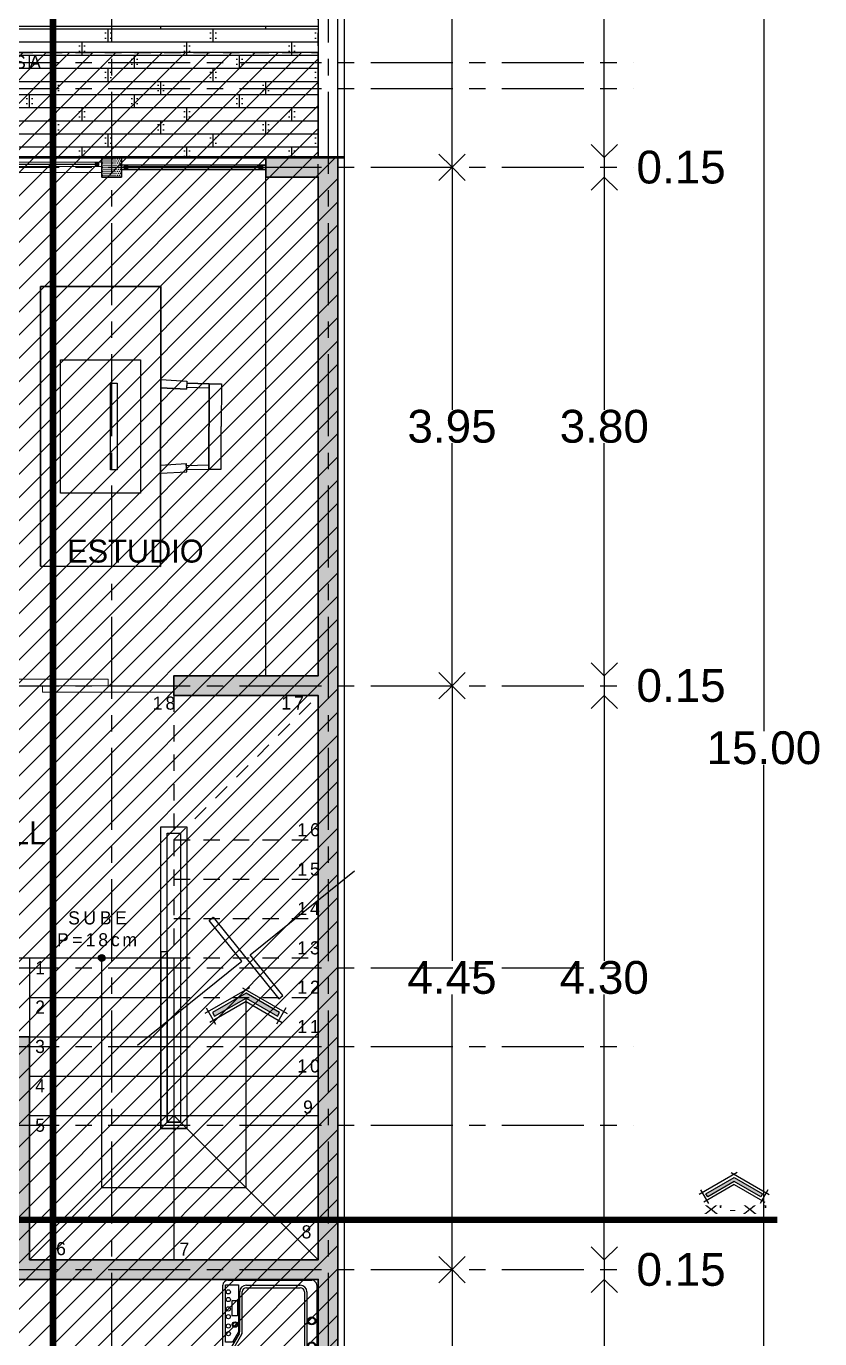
# Model space of a CAD drawing. Header units: metres. Extents: x -58 to 722, y -1100 to 345.
# Drawn here: x 41.19 to 47.24, y -491.19 to -481.19 of the extents above; entities that cross this region are included whole.
import ezdxf
from ezdxf.enums import TextEntityAlignment as Align

# ---------------------------------------------------------------- set-up
doc = ezdxf.new("R2010")
doc.units = ezdxf.units.M
doc.header["$MEASUREMENT"] = 0
for name, pattern in [('ACAD_ISO07W100', [3, 0, -3]), ('CENTER2', [1.125, 0.75, -0.125, 0.125, -0.125]), ('CENTERX2', [4, 2.5, -0.5, 0.5, -0.5]), ('HIDDEN2', [0.1875, 0.125, -0.0625])]:
    doc.linetypes.add(name, pattern=pattern)
doc.layers.get('0').update_dxf_attribs({"color": 255})
doc.layers.get('DEFPOINTS').update_dxf_attribs({"color": 250})
for name, color, linetype in [('A-CANCELERÍA', 4, 'Continuous'), ('A-INDICADORES', 149, 'Continuous'), ('A-MOBILIARIO SANITARIO', 124, 'Continuous'), ('FSR_ARQ_001TERRENO', 8, 'Continuous'), ('FSR_ARQ_003RELLENODEMUROS', 251, 'Continuous'), ('FSR_ARQ_007PROYECCIONES', 200, 'HIDDEN2'), ('FSR_ARQ_008MOBILIARIO', 115, 'Continuous'), ('FSR_ARQ_009ESCALERA', 40, 'Continuous'), ('FSR_ARQ_010MUROBAJO', 33, 'Continuous'), ('FSR_ARQ_011MOBILIARIOSANI', 124, 'Continuous'), ('FSR_ARQ_014TEXTOS', 142, 'Continuous'), ('FSR_ARQ_015COTAS', 125, 'Continuous'), ('FSR_ARQ_016EJES', 135, 'CENTER2'), ('FSR_ARQ_017EJESTEXT', 135, 'Continuous'), ('FSR_ARQ_018HATCH', 252, 'Continuous'), ('FSR_ARQ_019INDICADORES', 65, 'Continuous'), ('FSR_ARQ_022AREAS', 110, 'Continuous'), ('FSR_ARQ_024LINEACORTE', 10, 'Continuous'), ('FSR_ARQ_025RESTRI', 140, 'Continuous'), ('MOBILIARIO', 125, 'Continuous')]:
    doc.layers.add(name, color=color, linetype=linetype)
doc.layers.add('FSR_ARQ_002MURO', color=150, linetype='Continuous', lineweight=30)
doc.layers.add('FSR_ARQ_013VENTANAS', color=4, linetype='Continuous', lineweight=5)
doc.styles.add('Arial', font='arial.ttf')
doc.styles.add('ESPACIOS', font='GOTHIC.TTF')
doc.styles.add('style1', font='arial.ttf')
doc.dimstyles.new('PP_PACO', dxfattribs={"dimtxt": 0.18, "dimasz": 0.075, "dimexe": 0.075, "dimexo": 0, "dimgap": 0, "dimtad": 0, "dimtih": 1, "dimtoh": 1, "dimzin": 1, "dimdsep": 46, "dimtxsty": 'style1', "dimcen": 0.15, "dimse1": 1, "dimse2": 1, "dimclrd": 256, "dimclre": 256, "dimadec": 0, "dimazin": 0, "dimtfac": 1, "dimtmove": 0, "dimatfit": 3, "dimfxl": 0.075, "dimarcsym": 0})
pattern_1 = [(0, (157.007245469746, -440.0409677368947), (0.0078125, 0.015625), [0, -0.015625])]

# ---------------------------------------------------------------- blocks, each defined once
blk = doc.blocks.new('*U35')
for p, q in [((1.08998180844557e-11, 0.04000000008981397), (0.899999999916429, 0.03999999801180203)), ((0.04999999982979802, 0.04000000008353322), (1.50067897916186e-11, 0.04000000009581139)), ((0.8999999999331836, 0.005000000086502511), (-1.890062181528569e-12, 0.004999999919368836)), ((-3.552066049392428e-12, 0.004999999930820564), (0.04999999981146654, 0.004999999918997133)), ((0.02199994736177225, 0.01450011005329377), (0.02200048826982707, 0.03049993192147538)), ((0.04999999979258384, 0.01449988479635356), (0.02199994736177225, 0.01450011005329377)), ((0.02200048826982707, 0.03049993192147538), (0.05000000020021557, 0.03049993191817846)), ((0.05000000020021557, 0.03049993191817846), (0.04999999982979802, 0.04000000008353322)), ((0.04999999981146654, 0.004999999918997133), (0.04999999979258384, 0.01449988479635356)), ((1.79999999979634, -0.01450006825684229), (1.800000000166757, -0.00500000009148753)), ((1.800000000166757, -0.00500000009148753), (1.849999999981548, -0.005000000079209352)), ((1.827999511726728, -0.01450006825354537), (1.79999999979634, -0.01450006825684229)), ((1.800000000203971, -0.03050011537866719), (1.828000052634783, -0.03049989012172698)), ((1.800000000185088, -0.04000000025602361), (1.800000000203971, -0.03050011537866719)), ((1.850000000000106, -0.04000000024420018), (1.800000000185088, -0.04000000025602361)), ((1.828000052634783, -0.03049989012172698), (1.827999511726728, -0.01450006825354537))]:
    blk.add_line(p, q)
for points in [[(0.9000000000799884, -0.04000000025105051), (-3.552066049392428e-12, -0.04000000025176087), (-5.973925051440944e-13, 0.04000000008981397)], [(0.9499999999164288, 0.04000000009444608), (1.849999999957687, 0.04000000009515732), (1.849999999976605, -0.04000000024420018)], [(1.800000000166757, -0.00500000009148753), (0.9500000000985471, -0.005000000098337863)], [(1.800000000185088, -0.04000000025602361), (0.9499999998950068, -0.04000000155486423)]]:
    blk.add_lwpolyline(points)
at = {"color": 252, "const_width": 0.01}
for points in [[(0.02500021796368455, 0.02250002098738457), (0.9249997821154952, 0.02250008773110627)], [(0.925000217713781, -0.02249998179765619), (1.824999782362733, -0.02249997918763617)]]:
    blk.add_lwpolyline(points, dxfattribs=at)
for points in [[(0.9279995115132271, 0.01450006810379127), (0.8999999995828389, 0.01450006810708818), (0.8999999999532564, 0.004999999941733425), (0.9499999997680475, 0.004999999929455247), (0.9499999997866064, 0.04000000009444608), (0.899999999971588, 0.04000000010626951), (0.8999999999904706, 0.03050011522891308), (0.9280000524212819, 0.03049988997197287)], [(0.9220004883533672, -0.014500069552386), (0.9500000002837559, -0.01450006955568291), (0.9499999999133384, -0.005000001390328156), (0.9000000000985469, -0.005000001378049977), (0.9000000000799884, -0.0400000015430408), (0.9499999998950068, -0.04000000155486423), (0.9499999998761242, -0.03050011667750781), (0.9219999474453124, -0.0304998914205676)]]:
    blk.add_lwpolyline(points, close=True)
blk = doc.blocks.new('*U40')
at = {"layer": 'A-CANCELERÍA'}
for points in [[(-1.013167327812425e-11, -0.01750000015474436), (0.04999999980488693, -0.0175000001665678), (0.04999999978600423, -0.008000115289211254), (0.02199994735519264, -0.007999890032271043), (0.02200048826324746, 0.007999931835910504), (0.05000000019363596, 0.007999931832613586), (0.04999999982321841, 0.01749999999796832), (8.42718256288677e-12, 0.0175000000102465)], [(4.320210855723872e-12, 0.01750000000424904), (1.0999999999867, 0.01749999995279679), (1.099999999999547, -0.01749999987675822), (-8.469669410260394e-12, -0.01750000016619594)], [(1.074999782178285, 0.005000069074081485), (0.0250002176272423, 0.004999930876370511), (0.02500021762366105, -0.005000002699437119), (1.074999782174533, -0.004999997350110882)], [(1.099999999999547, -0.01750000003704245), (1.049999999999319, -0.01750000004886588), (1.04999999999003, -0.008000110018392787), (1.07800005242084, -0.007999884761452575), (1.077999512307461, 0.008000068125548175), (1.050000000377072, 0.008000068122251257), (1.049999999982564, 0.01749999994679933), (1.099999999982565, 0.01749999995907751)]]:
    blk.add_lwpolyline(points, close=True, dxfattribs=at)
blk = doc.blocks.new('Flecha_1')
blk.add_hatch(color=256).paths.add_polyline_path([(0, 0.0007577722283113875), (0.003041045828766409, -0.0009979763995449642), (0.002853545828766402, -0.001322735925964102), (0, 0.0003247595264191661), (-0.002853545828766402, -0.00132273592596413), (-0.003041045828766409, -0.0009979763995449642)])
for p, q in [((0.0003247595264190828, 0.001270031754730561), (-0.003750000000000031, -0.001082531754730554)), ((-0.0003247595264191938, 0.001270031754730561), (0.00374999999999992, -0.001082531754730581)), ((0, 0), (-0.003281249999999902, -0.001894430570778483)), ((0, 0), (0.003281249999999902, -0.001894430570778483)), ((-0.003612740473580844, -0.0005702722283114081), (-0.002768990473580812, -0.002031690097197669)), ((0.003612740473580844, -0.0005702722283114081), (0.002768990473580812, -0.002031690097197669))]:
    blk.add_line(p, q)
blk.add_lwpolyline([(0, 0.0007577722283113875), (0.003041045828766409, -0.0009979763995449642), (0.002853545828766402, -0.001322735925964102), (0, 0.0003247595264191661), (-0.002853545828766402, -0.00132273592596413), (-0.003041045828766409, -0.0009979763995449642)], close=True)
blk = doc.blocks.new('lavadora-2')
at = {"layer": 'A-MOBILIARIO SANITARIO'}
h = blk.add_hatch(color=256, dxfattribs=at)
h.paths.add_polyline_path([(47.67684549477129, 68.42078488304071, 1), (47.71400314471872, 68.42078488304071, 1)])
h.paths.add_polyline_path([(47.71126735701229, 68.42092407223981, -1), (47.67958128247771, 68.42092407223981, -1)], flags=16)
for p, q in [((47.36484658973453, 69.10810767241938), (48.17488372548005, 69.10810767241938)), ((47.32258378265218, 68.3614647472972), (47.32258378265218, 69.06584486533689)), ((47.42119699917765, 69.02565438406663), (48.11853331603693, 69.02565438406663)), ((47.42119699917765, 69.00452298052546), (48.11853331603693, 69.00452298052546)), ((48.21714653256255, 69.06584486533689), (48.21714653256255, 68.3614647472972)), ((47.36484658973453, 68.51642837326595), (47.36484658973453, 68.96930397462351)), ((47.38597799327569, 68.51642837326595), (47.38597799327569, 68.96930397462351)), ((48.15375232193888, 68.96930397462351), (48.15375232193888, 68.41781515674049)), ((48.17488372548021, 68.96930397462351), (48.17488372548021, 68.41781515674049)), ((47.36113471588506, 68.45022526517155), (47.75662134669761, 68.45022526517155)), ((47.36113471588506, 68.34199579697258), (47.36113471588506, 68.45022526517155)), ((47.75854087257969, 68.481209367364), (47.42119699917765, 68.481209367364)), ((47.75287873006585, 68.46007796382283), (47.42119699917765, 68.46007796382283)), ((47.49243663732897, 68.39670587836784), (47.49243663732897, 68.44065587441065)), ((47.49243663732897, 68.44065587441065), (47.62211495469337, 68.44065587441065)), ((47.62211495469337, 68.44065587441065), (47.62211495469337, 68.39670587836784)), ((47.75662134669761, 68.45022526517155), (47.84283112926722, 68.40045202399826)), ((47.77401013360702, 68.454415821309), (47.92519899789998, 68.36712688981105)), ((47.77967227612086, 68.47554722485016), (47.93086114041366, 68.38825829335221)), ((47.84283112926722, 68.34199579697258), (47.36113471588506, 68.34199579697258)), ((48.17488372548005, 68.31920194021487), (47.36484658973453, 68.31920194021487)), ((47.62211495469337, 68.39670587836784), (47.49243663732897, 68.39670587836784)), ((47.84283112926722, 68.40045202399826), (47.84283112926722, 68.34199579697258)), ((48.11853331603693, 68.3614647472972), (47.94633040144115, 68.3614647472972)), ((48.11853331603693, 68.38259615083838), (47.95199254395499, 68.38259615083838))]:
    blk.add_line(p, q, dxfattribs=at)
for centre, radius in [((47.66462745215846, 69.06575243438715), 0.03429961364972803), ((47.66462745215846, 69.06575243438715), 0.02703831045089415), ((47.87510286305611, 69.06575243438715), 0.03429961364972803), ((47.87510286305611, 69.06575243438715), 0.02703831045089415), ((47.695424319745, 68.42122111585628), 0.0232301973665308), ((47.695424319745, 68.42078488304071), 0.01857882497371598), ((47.695424319745, 68.42092407223981), 0.01584303726729244), ((47.4204797428552, 68.36468186378617), 0.01775228474364164), ((47.48511487070228, 68.36468186378617), 0.01775228474364164), ((47.56417328693526, 68.36468186378617), 0.01775228474364164), ((47.62880841478234, 68.36468186378617), 0.01775228474364164), ((47.70786683101531, 68.36468186378617), 0.01775228474364164), ((47.7725019588624, 68.36468186378617), 0.01775228474364164)]:
    blk.add_circle(centre, radius, dxfattribs=at)
for centre, radius, start, end in [((47.36484658973453, 69.06584486533689), 0.04226280708238059, 90, 180), ((48.17488372548005, 69.06584486533689), 0.04226280708238059, 0, 90), ((47.42119699917765, 68.96930397462351), 0.05635040944317413, 90, 180), ((47.42119699917765, 68.96930397462351), 0.03521900590198383, 90, 180), ((48.11853331603693, 68.96930397462351), 0.05635040944317413, 0, 90), ((48.11853331603693, 68.96930397462351), 0.03521900590198383, 0, 90), ((47.42119699917765, 68.51642837326595), 0.05635040944317413, 180, 270), ((47.42119699917765, 68.51642837326595), 0.03521900590198383, 180, 270), ((47.75287873006585, 68.41781515674049), 0.04226280708238059, 60.00000000000007, 90), ((47.75854087257969, 68.43894656028166), 0.04226280708238059, 59.99999999999987, 89.99999999999919), ((47.36484658973453, 68.3614647472972), 0.04226280708238059, 180, 270), ((47.94633040144115, 68.40372755437971), 0.04226280708238059, 240.0000000000007, 270), ((47.95199254395499, 68.42485895792088), 0.04226280708238059, 240.0000000000007, 270), ((48.11853331603693, 68.41781515674049), 0.05635040944317413, 270, 0), ((48.11853331603693, 68.41781515674049), 0.03521900590198383, 270, 0), ((48.17488372548005, 68.3614647472972), 0.04226280708238059, 270, 0)]:
    blk.add_arc(centre, radius, start, end, dxfattribs=at)
blk = doc.blocks.new('_Open90')
at = {"color": 0, "linetype": 'ByBlock', "lineweight": -2}
for p, q in [((0, 0), (-1, 0)), ((-0.5, 0.5), (0, 0)), ((0, 0), (-0.5, -0.5))]:
    blk.add_line(p, q, dxfattribs=at)
blk = doc.blocks.new('*D432')
at = {"layer": 'DEFPOINTS', "color": 0, "ltscale": 0.005, "transparency": 16777216}
for p in [(44.35653248970506, -479.3110490120491), (44.35653248970505, -482.2615484220989), (44.43430521449336, -482.2615484220989)]:
    blk.add_point(p, dxfattribs=at)
at = {"layer": 'FSR_ARQ_015COTAS', "lineweight": -2, "ltscale": 0.005, "transparency": 16777216}
for p, q in [((44.43430521449336, -479.5110490120491), (44.43430521449336, -480.6586554701436)), ((44.43430521449336, -482.0615484220989), (44.43430521449336, -480.9139419640044))]:
    blk.add_line(p, q, dxfattribs=at)
at = {"layer": 'FSR_ARQ_015COTAS', "lineweight": -2, "ltscale": 0.005, "transparency": 16777216, "xscale": 0.2, "yscale": 0.2, "zscale": 0.2}
for p, rotation in [((44.43430521449336, -479.3110490120491), 90), ((44.43430521449336, -482.2615484220989), 270)]:
    blk.add_blockref('_Open90', p, dxfattribs=dict(at, rotation=rotation))
at = {"layer": 'FSR_ARQ_015COTAS', "color": 0, "ltscale": 0.005, "transparency": 16777216, "insert": (44.43430521449322, -480.7862987170739), "char_height": 0.25, "attachment_point": 5, "style": 'style1'}
blk.add_mtext('2.95', dxfattribs=at)
blk = doc.blocks.new('*D433')
at = {"layer": 'DEFPOINTS', "color": 0, "ltscale": 0.005, "transparency": 16777216}
for p in [(44.35653248970505, -482.2615484220989), (44.10229760616188, -486.2115484220988), (44.43430521449339, -486.2115484220988)]:
    blk.add_point(p, dxfattribs=at)
at = {"layer": 'FSR_ARQ_015COTAS', "lineweight": -2, "ltscale": 0.005, "transparency": 16777216}
for p, q in [((44.43430521449339, -482.4615484220989), (44.43430521449339, -484.1088199091384)), ((44.43430521449339, -486.0115484220988), (44.43430521449339, -484.3642769350593))]:
    blk.add_line(p, q, dxfattribs=at)
at = {"layer": 'FSR_ARQ_015COTAS', "lineweight": -2, "ltscale": 0.005, "transparency": 16777216, "xscale": 0.2, "yscale": 0.2, "zscale": 0.2}
for p, rotation in [((44.43430521449339, -482.2615484220989), 90), ((44.43430521449339, -486.2115484220988), 270)]:
    blk.add_blockref('_Open90', p, dxfattribs=dict(at, rotation=rotation))
at = {"layer": 'FSR_ARQ_015COTAS', "color": 0, "ltscale": 0.005, "transparency": 16777216, "insert": (44.43430521449325, -484.2365484220987), "char_height": 0.25, "attachment_point": 5, "style": 'style1'}
blk.add_mtext('3.95', dxfattribs=at)
blk = doc.blocks.new('*D434')
at = {"layer": 'DEFPOINTS', "color": 0, "ltscale": 0.005, "transparency": 16777216}
for p in [(44.10229760616188, -486.2115484220988), (44.09343509469058, -490.6615484220989), (44.43430521449342, -490.6615484220989)]:
    blk.add_point(p, dxfattribs=at)
at = {"layer": 'FSR_ARQ_015COTAS', "lineweight": -2, "ltscale": 0.005, "transparency": 16777216}
for p, q in [((44.43430521449342, -486.4115484220987), (44.43430521449342, -488.3094167713485)), ((44.43430521449342, -490.4615484220989), (44.43430521449342, -488.5636800728492))]:
    blk.add_line(p, q, dxfattribs=at)
at = {"layer": 'FSR_ARQ_015COTAS', "lineweight": -2, "ltscale": 0.005, "transparency": 16777216, "xscale": 0.2, "yscale": 0.2, "zscale": 0.2}
for p, rotation in [((44.43430521449342, -486.2115484220988), 90), ((44.43430521449342, -490.6615484220989), 270)]:
    blk.add_blockref('_Open90', p, dxfattribs=dict(at, rotation=rotation))
at = {"layer": 'FSR_ARQ_015COTAS', "color": 0, "ltscale": 0.005, "transparency": 16777216, "insert": (44.43430521449328, -488.4365484220987), "char_height": 0.25, "attachment_point": 5, "style": 'style1'}
blk.add_mtext('4.45', dxfattribs=at)
blk = doc.blocks.new('*D435')
at = {"layer": 'DEFPOINTS', "color": 0, "ltscale": 0.005, "transparency": 16777216}
for p in [(44.09343509469058, -490.6615484220989), (44.15461893175929, -492.311548422099), (44.43430521449345, -492.311548422099)]:
    blk.add_point(p, dxfattribs=at)
at = {"layer": 'FSR_ARQ_015COTAS', "lineweight": -2, "ltscale": 0.005, "transparency": 16777216}
for p, q in [((44.43430521449345, -490.8615484220989), (44.43430521449345, -491.3589051751686)), ((44.43430521449345, -492.111548422099), (44.43430521449345, -491.6141916690294))]:
    blk.add_line(p, q, dxfattribs=at)
at = {"layer": 'FSR_ARQ_015COTAS', "lineweight": -2, "ltscale": 0.005, "transparency": 16777216, "xscale": 0.2, "yscale": 0.2, "zscale": 0.2}
for p, rotation in [((44.43430521449345, -490.6615484220989), 90), ((44.43430521449345, -492.311548422099), 270)]:
    blk.add_blockref('_Open90', p, dxfattribs=dict(at, rotation=rotation))
at = {"layer": 'FSR_ARQ_015COTAS', "color": 0, "ltscale": 0.005, "transparency": 16777216, "insert": (44.43430521449331, -491.4865484220988), "char_height": 0.25, "attachment_point": 5, "style": 'style1'}
blk.add_mtext('1.65', dxfattribs=at)
blk = doc.blocks.new('*D438')
at = {"layer": 'DEFPOINTS', "color": 0, "ltscale": 0.005, "transparency": 16777216}
for p in [(44.05929767824616, -479.3860490120491), (44.20929767824613, -482.1865484220989), (45.59478853858057, -482.1865484220989)]:
    blk.add_point(p, dxfattribs=at)
at = {"layer": 'FSR_ARQ_015COTAS', "lineweight": -2, "ltscale": 0.005, "transparency": 16777216}
for p, q in [((45.59478853858057, -479.5860490120491), (45.59478853858057, -480.6586554701436)), ((45.59478853858057, -481.9865484220989), (45.59478853858057, -480.9139419640044))]:
    blk.add_line(p, q, dxfattribs=at)
at = {"layer": 'FSR_ARQ_015COTAS', "lineweight": -2, "ltscale": 0.005, "transparency": 16777216, "xscale": 0.2, "yscale": 0.2, "zscale": 0.2}
for p, rotation in [((45.59478853858057, -479.3860490120491), 90), ((45.59478853858057, -482.1865484220989), 270)]:
    blk.add_blockref('_Open90', p, dxfattribs=dict(at, rotation=rotation))
at = {"layer": 'FSR_ARQ_015COTAS', "color": 0, "ltscale": 0.005, "transparency": 16777216, "insert": (45.59478853858043, -480.7862987170739), "char_height": 0.25, "attachment_point": 5, "style": 'style1'}
blk.add_mtext('2.80', dxfattribs=at)
blk = doc.blocks.new('*D439')
at = {"layer": 'DEFPOINTS', "color": 0, "ltscale": 0.005, "transparency": 16777216}
for p in [(44.20929767824613, -482.1865484220989), (44.05929767824615, -482.3365484220989), (45.5947885385806, -482.3365484220989)]:
    blk.add_point(p, dxfattribs=at)
at = {"layer": 'FSR_ARQ_015COTAS', "lineweight": -2, "ltscale": 0.005, "transparency": 16777216}
for p, q in [((45.5947885385806, -481.9865484220989), (45.5947885385806, -481.7865484220989)), ((45.5947885385806, -482.1865484220989), (45.5947885385806, -482.3365484220989)), ((45.5947885385806, -482.5365484220989), (45.5947885385806, -482.7365484220989))]:
    blk.add_line(p, q, dxfattribs=at)
at = {"layer": 'FSR_ARQ_015COTAS', "lineweight": -2, "ltscale": 0.005, "transparency": 16777216, "xscale": 0.2, "yscale": 0.2, "zscale": 0.2}
for p, rotation in [((45.5947885385806, -482.1865484220989), 270), ((45.5947885385806, -482.3365484220989), 90)]:
    blk.add_blockref('_Open90', p, dxfattribs=dict(at, rotation=rotation))
at = {"layer": 'FSR_ARQ_015COTAS', "color": 0, "ltscale": 0.005, "transparency": 16777216, "insert": (46.18036152630215, -482.2615484220988), "char_height": 0.25, "attachment_point": 5, "style": 'style1'}
blk.add_mtext('0.15', dxfattribs=at)
blk = doc.blocks.new('*D440')
at = {"layer": 'DEFPOINTS', "color": 0, "ltscale": 0.005, "transparency": 16777216}
for p in [(44.05929767824615, -482.3365484220989), (44.05929767824681, -486.1365484220988), (45.59478853858063, -486.1365484220988)]:
    blk.add_point(p, dxfattribs=at)
at = {"layer": 'FSR_ARQ_015COTAS', "lineweight": -2, "ltscale": 0.005, "transparency": 16777216}
for p, q in [((45.59478853858063, -482.5365484220989), (45.59478853858063, -484.1088199091384)), ((45.59478853858063, -485.9365484220988), (45.59478853858063, -484.3642769350593))]:
    blk.add_line(p, q, dxfattribs=at)
at = {"layer": 'FSR_ARQ_015COTAS', "lineweight": -2, "ltscale": 0.005, "transparency": 16777216, "xscale": 0.2, "yscale": 0.2, "zscale": 0.2}
for p, rotation in [((45.59478853858063, -482.3365484220989), 90), ((45.59478853858063, -486.1365484220988), 270)]:
    blk.add_blockref('_Open90', p, dxfattribs=dict(at, rotation=rotation))
at = {"layer": 'FSR_ARQ_015COTAS', "color": 0, "ltscale": 0.005, "transparency": 16777216, "insert": (45.59478853858049, -484.2365484220987), "char_height": 0.25, "attachment_point": 5, "style": 'style1'}
blk.add_mtext('3.80', dxfattribs=at)
blk = doc.blocks.new('*D441')
at = {"layer": 'DEFPOINTS', "color": 0, "ltscale": 0.005, "transparency": 16777216}
for p in [(44.05929767824681, -486.1365484220988), (44.05929767824625, -486.2865484220988), (45.59478853858066, -486.2865484220988)]:
    blk.add_point(p, dxfattribs=at)
at = {"layer": 'FSR_ARQ_015COTAS', "lineweight": -2, "ltscale": 0.005, "transparency": 16777216}
for p, q in [((45.59478853858066, -485.9365484220988), (45.59478853858066, -485.7365484220988)), ((45.59478853858066, -486.1365484220988), (45.59478853858066, -486.2865484220988)), ((45.59478853858066, -486.4865484220988), (45.59478853858066, -486.6865484220988))]:
    blk.add_line(p, q, dxfattribs=at)
at = {"layer": 'FSR_ARQ_015COTAS', "lineweight": -2, "ltscale": 0.005, "transparency": 16777216, "xscale": 0.2, "yscale": 0.2, "zscale": 0.2}
for p, rotation in [((45.59478853858066, -486.1365484220988), 270), ((45.59478853858066, -486.2865484220988), 90)]:
    blk.add_blockref('_Open90', p, dxfattribs=dict(at, rotation=rotation))
at = {"layer": 'FSR_ARQ_015COTAS', "color": 0, "ltscale": 0.005, "transparency": 16777216, "insert": (46.18036152630221, -486.2115484220987), "char_height": 0.25, "attachment_point": 5, "style": 'style1'}
blk.add_mtext('0.15', dxfattribs=at)
blk = doc.blocks.new('*D442')
at = {"layer": 'DEFPOINTS', "color": 0, "ltscale": 0.005, "transparency": 16777216}
for p in [(44.05929767824625, -486.2865484220988), (44.05929767824637, -490.586548422099), (45.59478853858069, -490.586548422099)]:
    blk.add_point(p, dxfattribs=at)
at = {"layer": 'FSR_ARQ_015COTAS', "lineweight": -2, "ltscale": 0.005, "transparency": 16777216}
for p, q in [((45.59478853858069, -486.4865484220988), (45.59478853858069, -488.3088199091384)), ((45.59478853858069, -490.386548422099), (45.59478853858069, -488.5642769350594))]:
    blk.add_line(p, q, dxfattribs=at)
at = {"layer": 'FSR_ARQ_015COTAS', "lineweight": -2, "ltscale": 0.005, "transparency": 16777216, "xscale": 0.2, "yscale": 0.2, "zscale": 0.2}
for p, rotation in [((45.59478853858069, -486.2865484220988), 90), ((45.59478853858069, -490.586548422099), 270)]:
    blk.add_blockref('_Open90', p, dxfattribs=dict(at, rotation=rotation))
at = {"layer": 'FSR_ARQ_015COTAS', "color": 0, "ltscale": 0.005, "transparency": 16777216, "insert": (45.59478853858054, -488.4365484220988), "char_height": 0.25, "attachment_point": 5, "style": 'style1'}
blk.add_mtext('4.30', dxfattribs=at)
blk = doc.blocks.new('*D443')
at = {"layer": 'DEFPOINTS', "color": 0, "ltscale": 0.005, "transparency": 16777216}
for p in [(44.05929767824637, -490.586548422099), (44.05929767824632, -490.7365484220989), (45.59478853858072, -490.7365484220989)]:
    blk.add_point(p, dxfattribs=at)
at = {"layer": 'FSR_ARQ_015COTAS', "lineweight": -2, "ltscale": 0.005, "transparency": 16777216}
for p, q in [((45.59478853858072, -490.386548422099), (45.59478853858072, -490.186548422099)), ((45.59478853858072, -490.586548422099), (45.59478853858072, -490.7365484220989)), ((45.59478853858072, -490.9365484220989), (45.59478853858072, -491.1365484220989))]:
    blk.add_line(p, q, dxfattribs=at)
at = {"layer": 'FSR_ARQ_015COTAS', "lineweight": -2, "ltscale": 0.005, "transparency": 16777216, "xscale": 0.2, "yscale": 0.2, "zscale": 0.2}
for p, rotation in [((45.59478853858072, -490.586548422099), 270), ((45.59478853858072, -490.7365484220989), 90)]:
    blk.add_blockref('_Open90', p, dxfattribs=dict(at, rotation=rotation))
at = {"layer": 'FSR_ARQ_015COTAS', "color": 0, "ltscale": 0.005, "transparency": 16777216, "insert": (46.18036152630226, -490.6615484220988), "char_height": 0.25, "attachment_point": 5, "style": 'style1'}
blk.add_mtext('0.15', dxfattribs=at)
blk = doc.blocks.new('*D444')
at = {"layer": 'DEFPOINTS', "color": 0, "ltscale": 0.005, "transparency": 16777216}
for p in [(44.05929767824632, -490.7365484220989), (44.05929767824614, -492.236548422099), (45.59478853858074, -492.236548422099)]:
    blk.add_point(p, dxfattribs=at)
at = {"layer": 'FSR_ARQ_015COTAS', "lineweight": -2, "ltscale": 0.005, "transparency": 16777216}
for p, q in [((45.59478853858074, -490.9365484220989), (45.59478853858074, -491.3589051751686)), ((45.59478853858074, -492.036548422099), (45.59478853858074, -491.6141916690294))]:
    blk.add_line(p, q, dxfattribs=at)
at = {"layer": 'FSR_ARQ_015COTAS', "lineweight": -2, "ltscale": 0.005, "transparency": 16777216, "xscale": 0.2, "yscale": 0.2, "zscale": 0.2}
for p, rotation in [((45.59478853858074, -490.7365484220989), 90), ((45.59478853858074, -492.236548422099), 270)]:
    blk.add_blockref('_Open90', p, dxfattribs=dict(at, rotation=rotation))
at = {"layer": 'FSR_ARQ_015COTAS', "color": 0, "ltscale": 0.005, "transparency": 16777216, "insert": (45.5947885385806, -491.4865484220988), "char_height": 0.25, "attachment_point": 5, "style": 'style1'}
blk.add_mtext('1.50', dxfattribs=at)
blk = doc.blocks.new('*D448')
at = {"layer": 'DEFPOINTS', "color": 0, "ltscale": 0.005, "transparency": 16777216}
for p in [(43.74104598389978, -479.1860490120491), (43.74104598389978, -494.1860490120491), (46.81119204434955, -494.1860490120491)]:
    blk.add_point(p, dxfattribs=at)
at = {"layer": 'FSR_ARQ_015COTAS', "lineweight": -2, "ltscale": 0.005, "transparency": 16777216}
for p, q in [((46.81119204434955, -479.3860490120491), (46.81119204434955, -486.5584057651187)), ((46.81119204434955, -493.9860490120491), (46.81119204434955, -486.8136922589795))]:
    blk.add_line(p, q, dxfattribs=at)
at = {"layer": 'FSR_ARQ_015COTAS', "lineweight": -2, "ltscale": 0.005, "transparency": 16777216, "xscale": 0.2, "yscale": 0.2, "zscale": 0.2}
for p, rotation in [((46.81119204434955, -479.1860490120491), 90), ((46.81119204434955, -494.1860490120491), 270)]:
    blk.add_blockref('_Open90', p, dxfattribs=dict(at, rotation=rotation))
at = {"layer": 'FSR_ARQ_015COTAS', "color": 0, "ltscale": 0.005, "transparency": 16777216, "insert": (46.81119204434941, -486.686049012049), "char_height": 0.25, "attachment_point": 5, "style": 'style1'}
blk.add_mtext('15.00', dxfattribs=at)
blk = doc.blocks.new('Acceso')
at = {"xscale": 2.4, "yscale": 2.4, "zscale": 2.4}
blk.add_blockref('Flecha_1', (1.110223024625157e-16, -0.00259807621135337), dxfattribs=at)
at = {"style": 'Arial', "flags": 8}
for width, p, p2 in [(1.355994912706673, (-0.008999999999999786, -0.01019615242270681), (0.00900000000000023, -0.0101961524227067)), (8.566837107377657, (-0.008999999999999786, -0.01319615242270682), (0.00900000000000023, -0.01319615242270671))]:
    blk.add_attdef('A', text='', height=0.00225, dxfattribs=dict(at, width=width)).set_placement(p, p2, align=Align.FIT)

msp = doc.modelspace()

# ---------------------------------------------------------------- hatches: boundary and pattern name
at = {"layer": 'FSR_ARQ_003RELLENODEMUROS', "ltscale": 5}
h = msp.add_hatch(dxfattribs=at)
h.set_pattern_fill('DOTS', color=256, scale=0.25)
h.set_pattern_definition(pattern_1)
h.paths.add_polyline_path([(36.71416332151695, -490.5865484220988), (36.71416332151693, -490.7365484220987), (39.91416332151729, -490.7365484220987), (39.91416332151725, -490.5865484220988), (39.91416332151732, -489.9365484220916), (39.76416332151733, -489.9365484220916), (39.76416332151727, -490.5865484220989)], flags=17)
h.paths.add_polyline_path([(35.81416332151686, -494.0360490120488), (35.81416332151699, -489.0365484220915), (39.91416332151729, -489.0365484220915), (39.91416332151725, -488.2865484220915), (39.76416332151726, -488.2865484220915), (39.76416332151729, -488.8865484220915), (35.81416332151696, -488.8865484220916), (35.81416332151684, -482.3365484220987), (36.41416332151684, -482.3365484220987), (36.41416332151684, -482.1865484220987), (35.66416332151698, -482.1865484220987), (35.66416332151692, -494.1860490120489), (43.5641633215168, -494.186049012049), (43.56416332151696, -482.1865484220987), (43.01416332151697, -482.1865484220988), (43.01416332151697, -482.3365484220988), (43.41416332151698, -482.3365484220987), (43.41416332151763, -486.1365484220986), (42.31416332151709, -486.1365484220987), (42.31416332151709, -486.2865484220987), (43.41416332151763, -486.2865484220986), (43.41416332151719, -490.5865484220987), (41.21416332151713, -490.5865484220987), (41.21416332151732, -488.8865484220889), (41.06416332151663, -488.8865484220946), (41.06416332151704, -490.7365484220987), (43.41416332151715, -490.7365484220987), (43.41416332151697, -492.2365484220987), (42.81416332151696, -492.2365484220987), (42.81416332151693, -492.3865484220987), (43.41416332151697, -492.3865484220987), (43.41416332151675, -494.036049012049)])
h = msp.add_hatch(dxfattribs=at)
h.set_pattern_fill('DOTS', color=256, scale=0.25)
h.set_pattern_definition(pattern_1)
h.paths.add_polyline_path([(41.7641633215174, -482.1865484220952), (41.7641633215174, -482.3365484220952), (41.91416332151748, -482.3365484221289), (41.91416332151736, -482.1865484221289)])
at = {"layer": 'FSR_ARQ_018HATCH'}
h = msp.add_hatch(dxfattribs=at)
h.set_pattern_fill('BOARDWN', color=256, scale=0.05, pattern_type=2)
h.set_pattern_definition([(0, (35.21416470827615, -477.9065480999529), (0, 0.1), []), (90, (35.21416470827615, -477.9065480999529), (-0.2, 0.2), [0.1, -0.7000000000000001]), (90, (35.23416470827616, -477.876548099953), (-0.2, 0.2), [0, -0.04000000000000001, 0, -0.76]), (90, (35.99416470827615, -477.876548099953), (-0.2, 0.2), [0, -0.04000000000000001, 0, -0.76]), (90, (35.61416470827616, -477.806548099953), (-0.2, 0.2), [0.1, -0.7000000000000001]), (90, (35.59416470827615, -477.7765480999529), (-0.2, 0.2), [0, -0.04000000000000001, 0, -0.76]), (90, (35.63416470827614, -477.7765480999529), (-0.2, 0.2), [0, -0.04000000000000001, 0, -0.76])])
h.paths.add_polyline_path([(43.41416332151702, -481.1865485831717), (35.81416332151729, -481.1865485831715), (35.81416332151674, -482.1865484220987), (43.41416332151702, -482.1865484220987)])
at = {"layer": 'FSR_ARQ_019INDICADORES'}
h = msp.add_hatch(color=256, dxfattribs=at)
edge = h.paths.add_edge_path()
edge.add_arc((41.76416332151749, -488.2865484220987), 0.02520989332481349, 0, 360)
at = {"layer": 'FSR_ARQ_022AREAS', "ltscale": 0.005}
h = msp.add_hatch(dxfattribs=at)
h.set_pattern_fill('ANSI31', color=256)
h.set_pattern_definition([(45, (0, 0), (-0.08838834764831845, 0.08838834764831845), [])])
h.paths.add_polyline_path([(35.66416332151699, -482.1865484220987), (35.6641633215169, -494.1860490120489), (41.21416332151713, -494.1860490120489), (41.21416332151711, -492.3865484220988), (43.56416332151682, -492.3865484220988), (43.56416332151703, -482.1865484220987), (43.41416332151702, -482.1865484220987), (43.41416332151702, -481.3865484220969), (39.31416332151737, -481.3865484220969), (39.31416332149496, -482.1865484221138)])

# ---------------------------------------------------------------- linework, layer by layer
at = {"layer": 'A-INDICADORES'}
msp.add_lwpolyline([(42.03762092155945, -488.9512496038883), (42.83299245559979, -488.3116158734643), (42.58231794194315, -487.999907214292), (42.61348880786043, -487.9748397629263), (43.1148378351736, -488.598257081271), (43.14600870109084, -488.5731896299053), (42.89533418743424, -488.261480970733), (43.69070572147452, -487.621847240309)], dxfattribs=at)
at = {"layer": 'DEFPOINTS', "linetype": 'ACAD_ISO07W100', "ltscale": 0.005}
for p, q in [((43.41416332151698, -482.3365484220987), (43.41416332151699, -476.6860490120489)), ((43.56416332151703, -482.1865484220987), (43.56416332151703, -476.6860490120489))]:
    msp.add_line(p, q, dxfattribs=at)
at = {"layer": 'FSR_ARQ_001TERRENO', "const_width": 0.01}
msp.add_lwpolyline([(35.61416332151703, -494.1860490120489), (35.61416332151703, -479.1860490120489), (43.61416332151703, -479.1860490120489), (43.61416332151703, -494.1860490120489)], close=True, dxfattribs=at)
at = {"layer": 'FSR_ARQ_002MURO'}
msp.add_lwpolyline([(43.5641633215168, -494.186049012049), (43.56416332151696, -482.1865484220987), (43.01416332151697, -482.1865484220988), (43.01416332151697, -482.3365484220988), (43.41416332151698, -482.3365484220987), (43.41416332151763, -486.1365484220986), (42.31416332151709, -486.1365484220987), (42.31416332151709, -486.2865484220987), (43.41416332151763, -486.2865484220986), (43.41416332151719, -490.5865484220987), (41.21416332151713, -490.5865484220987), (41.21416332151732, -488.8865484220889), (41.06416332151663, -488.8865484220946), (41.06416332151704, -490.7365484220987), (43.41416332151715, -490.7365484220987), (43.41416332151697, -492.2365484220987)], dxfattribs=at)
msp.add_lwpolyline([(41.7641633215174, -482.1865484220952), (41.7641633215174, -482.3365484220952), (41.91416332151748, -482.3365484221289), (41.91416332151736, -482.1865484221289)], close=True, dxfattribs=at)
at = {"layer": 'FSR_ARQ_007PROYECCIONES'}
for p, q in [((42.31416332151709, -486.2865484220986), (42.3141633215171, -487.3865484220988)), ((42.3141633215171, -487.3865484220988), (43.41416332151708, -486.2865484220986)), ((42.3141633215171, -487.3865484220988), (43.41416332151714, -487.3865484220987)), ((42.3141633215171, -487.3865484220988), (42.31416332151736, -488.2865484220987)), ((42.3641633215171, -487.3865484220986), (42.36416332151708, -488.5865484220987)), ((42.3641633215171, -487.3865484220988), (42.36416332151712, -488.5865484220988)), ((42.41416332151709, -487.3865484220988), (42.41416332151711, -488.5865484220987)), ((42.31416332151711, -487.6865484220988), (43.41416332151714, -487.6865484220987)), ((42.31416332151713, -487.9865484220987), (43.41416332151714, -487.9865484220987)), ((42.31416332151713, -488.2865484220987), (43.41416332151714, -488.2865484220987)), ((42.31416332151713, -488.5865484220988), (43.41416332151714, -488.5865484220988))]:
    msp.add_line(p, q, dxfattribs=at)
msp.add_lwpolyline([(39.31416332151737, -482.1865484220969), (39.31416332151737, -481.3865484220969), (43.41416332151698, -481.3865484220969)], dxfattribs=at)
at = {"layer": 'FSR_ARQ_008MOBILIARIO'}
msp.add_line((43.01416332151763, -486.1365484220987), (43.01416332151697, -482.3365484220988), dxfattribs=at)
at = {"layer": 'FSR_ARQ_008MOBILIARIO', "linetype": 'ByBlock'}
for p, q in [((42.21387082596763, -483.8790503834832), (42.41396964011474, -483.8911925821358)), ((42.21384535899602, -483.9408843696258), (42.41023116325289, -483.952801259076)), ((42.41396964011474, -483.8911925821358), (42.41023116325289, -483.952801259076)), ((42.41116578245396, -483.9373990898451), (42.5800640901397, -483.9430855397242)), ((42.41303502091367, -483.9065947513706), (42.58193332854171, -483.9122812012534)), ((42.58383794198676, -483.912284726458), (42.58277171057532, -484.2363770626947)), ((42.58383794198676, -483.912284726458), (42.67642078347248, -483.9124560858603)), ((42.67642078347248, -483.9124560858603), (42.67535455200331, -484.2365484220987)), ((42.58263822905727, -484.5604711253353), (42.58277171057532, -484.2363770626947)), ((42.67522107048509, -484.5606424847394), (42.67535455200331, -484.2365484220987)), ((42.21357707604943, -484.5922772450314), (42.41269301335601, -484.5809343168032)), ((42.2136025387106, -484.5304537262402), (42.40918262136464, -484.5193122231032)), ((42.41269301335601, -484.5809343168032), (42.40918262136464, -484.5193122231032)), ((42.41006021939171, -484.5347177465273), (42.57897841961628, -484.5296565532808)), ((42.41181541538748, -484.5655287933772), (42.58073361561222, -484.5604676001306)), ((42.58263822905727, -484.5604711253353), (42.67522107048509, -484.5606424847394))]:
    msp.add_line(p, q, dxfattribs=at)
for points in [[(42.21416332151711, -483.1688691384118), (41.29816339918051, -483.1684918742949), (41.29728465385276, -485.3020916933336), (42.21328457618969, -485.3024689574509)], [(41.29728465385276, -485.3020916933336), (41.29816339918051, -483.1684918742949), (42.21416332151711, -483.1688691384118), (42.21328457618969, -485.3024689574509)], [(42.06031473676808, -484.7436059078346), (41.45071478844574, -484.7433548377408), (41.45113323860178, -483.7273549239166), (42.06073318692412, -483.7276059940101)], [(42.41181541538748, -484.5655287933772), (42.58073361561222, -484.5604676001306), (42.58383794198676, -483.912284726458), (42.41303502091367, -483.9065947513706), (42.41023116325289, -483.952801259076), (42.21384535899602, -483.9408843696258), (42.2136025387106, -484.5304537262402), (42.40918262136464, -484.5193122231032)]]:
    msp.add_lwpolyline(points, close=True, dxfattribs=at)
for points in [[(41.83178798490295, -484.56571177163), (41.83205997750406, -483.9053118276407)], [(41.83205997750406, -483.9053118276407), (41.8828599732218, -483.9053327501487)], [(41.8828599732218, -483.9053327501487), (41.88258798062068, -484.5657326941376)], [(41.88258798062068, -484.5657326941376), (41.83178798490295, -484.56571177163)]]:
    msp.add_lwpolyline(points, dxfattribs=at)
at = {"layer": 'FSR_ARQ_008MOBILIARIO'}
for points in [[(42.21416332151711, -487.2865484220986), (42.41416332151708, -487.2865484220986), (42.41416332151708, -489.5865484220985), (42.21416332151711, -489.5865484220985)], [(42.2641633215171, -487.3365484220986), (42.36416332151708, -487.3365484220986), (42.36416332151708, -489.5365484220985), (42.2641633215171, -489.5365484220985)]]:
    msp.add_lwpolyline(points, close=True, dxfattribs=at)
at = {"layer": 'FSR_ARQ_009ESCALERA'}
for p, q in [((39.91416332151721, -482.186548422096), (43.01416332151697, -482.1865484220936)), ((41.21416332151728, -488.2865484220987), (42.31416332151736, -488.2865484220987)), ((42.3141633215171, -488.2865484220986), (42.31416332151713, -489.4865484220987)), ((41.21416332151728, -488.5865484220988), (42.31416332151736, -488.5865484220988)), ((41.21416332151728, -488.8865484220988), (42.31416332151736, -488.8865484220988)), ((42.31416332151713, -488.8865484220987), (43.41416332151714, -488.8865484220987)), ((41.21416332151728, -489.1865484220988), (42.31416332151736, -489.1865484220987)), ((42.31416332151713, -489.1865484220987), (43.41416332151714, -489.1865484220987)), ((41.21416332151728, -489.4865484220987), (42.31416332151736, -489.4865484220987)), ((42.31416332151713, -489.4865484220987), (41.21416332151708, -490.5865484220988)), ((42.31416332151713, -489.4865484220987), (43.41416332151714, -489.4865484220987)), ((42.31416332151713, -489.4865484220987), (42.31416332151714, -490.5865484220987)), ((42.31416332151713, -489.4865484220987), (43.41416332151718, -490.5865484220988))]:
    msp.add_line(p, q, dxfattribs=at)
at = {"layer": 'FSR_ARQ_010MUROBAJO', "ltscale": 0.005}
for points in [[(35.814163321517, -482.1865484220987), (35.81416332151703, -479.3860490120489), (43.41416332151702, -479.3860490120489), (43.41416332151702, -482.1865484220987), (43.56416332151703, -482.1865484220987), (43.56416332151703, -479.2360490120489), (35.66416332151702, -479.2360490120489), (35.66416332151699, -482.1865484220987)], [(35.81416332151703, -481.1865484220987), (43.41416332151702, -481.1865484220987), (43.41416332151702, -482.1865484220987), (35.81416332151703, -482.1865484220987)]]:
    msp.add_lwpolyline(points, close=True, dxfattribs=at)
at = {"layer": 'FSR_ARQ_010MUROBAJO'}
msp.add_lwpolyline([(41.21416332151728, -488.2865484220987), (41.21416332153984, -488.8865484220889), (41.06416332151663, -488.8865484220946), (41.06416332151663, -488.2865484220987)], close=True, dxfattribs=at)
at = {"layer": 'FSR_ARQ_013VENTANAS'}
for points in [[(40.81416332151723, -486.1615484220989), (41.81416332151713, -486.1615484220989), (41.81416332151713, -486.2115484220989), (40.81416332151723, -486.2115484220989)], [(41.31416332151719, -486.2115484220989), (42.31416332151709, -486.2115484220989), (42.31416332151709, -486.2615484220988), (41.31416332151719, -486.2615484220988)]]:
    msp.add_lwpolyline(points, close=True, dxfattribs=at)
at = {"layer": 'FSR_ARQ_016EJES', "linetype": 'CENTERX2', "ltscale": 0.25}
for p, q in [((41.8391633215174, -476.6860490120489), (41.8391633215174, -495.7393520840836)), ((43.48916332151698, -476.6860490120489), (43.48916332151698, -495.7393520840836)), ((31.81475545547994, -481.4623484220969), (45.81517907023874, -481.4623484220969)), ((31.81475545547994, -481.6615484220987), (45.81517907023874, -481.6615484220987)), ((31.81475545547994, -482.2615484220987), (45.81517907023874, -482.2615484220987)), ((31.81475545547994, -486.2115484220986), (45.81517907023874, -486.2115484220986)), ((31.81475545547994, -488.3615484220985), (45.81517907023874, -488.3615484220985)), ((31.81475545547994, -488.9615484220911), (45.81517907023874, -488.9615484220911)), ((31.81475545547994, -489.5615484220976), (45.81517907023874, -489.5615484220976)), ((31.81475545547994, -490.6615484220987), (45.81517907023874, -490.6615484220987))]:
    msp.add_line(p, q, dxfattribs=at)
at = {"layer": 'FSR_ARQ_019INDICADORES', "ltscale": 10, "const_width": 0.01}
msp.add_lwpolyline([(41.76416332151739, -488.2865484220987), (41.76416332151712, -490.0365484220987), (42.86416332151714, -490.0365484220987), (42.86416332151726, -488.5865484220988)], dxfattribs=at)
at = {"layer": 'FSR_ARQ_019INDICADORES'}
msp.add_circle((41.76416332151749, -488.2865484220987), 0.02520989332481349, dxfattribs=at)
at = {"layer": 'FSR_ARQ_022AREAS', "ltscale": 0.005}
msp.add_lwpolyline([(35.66416332151699, -482.1865484220987), (35.6641633215169, -494.1860490120489), (41.21416332151713, -494.1860490120489), (41.21416332151711, -492.3865484220988), (43.56416332151682, -492.3865484220988), (43.56416332151703, -482.1865484220987), (43.41416332151702, -482.1865484220987), (43.41416332151702, -481.3865484220969), (39.31416332151737, -481.3865484220969), (39.31416332149496, -482.1865484221138), (35.66416332151698, -482.1865484221138)], dxfattribs=at)
at = {"layer": 'FSR_ARQ_024LINEACORTE', "linetype": 'CENTER2', "const_width": 0.05}
for points in [[(41.39303144924403, -496.5099115564913), (41.39303144924401, -476.4837290575156)], [(30.59599498963528, -490.2820676916264), (46.91484564614378, -490.2820676916264)]]:
    msp.add_lwpolyline(points, dxfattribs=at)
at = {"layer": 'FSR_ARQ_025RESTRI', "linetype": 'HIDDEN2', "ltscale": 2.5, "const_width": 0.02, "flags": 128}
msp.add_lwpolyline([(35.6141633215168, -482.1865484220987), (43.61416332151703, -482.1865484220987)], dxfattribs=at)
at = {"layer": 'MOBILIARIO'}
for p, q in [((42.21416332151711, -488.2365484220988), (42.21416332151713, -489.5865484220988)), ((42.21416332151711, -488.2365484220988), (42.2641633215171, -488.2365484220987)), ((42.26416332151711, -488.2365484220987), (42.26416332151713, -489.5365484220987)), ((42.3641633215171, -488.5865484220987), (42.36416332151708, -489.5365484220987)), ((42.36416332151712, -488.5865484220987), (42.36416332151713, -489.5365484220987)), ((42.41416332151711, -488.5865484220988), (42.41416332151712, -489.5865484220987)), ((42.26416332151712, -489.5365484220987), (42.36416332151708, -489.5365484220988)), ((42.21416332151713, -489.5865484220987), (42.41416332151712, -489.5865484220987))]:
    msp.add_line(p, q, dxfattribs=at)

# ---------------------------------------------------------------- block references
at = {"layer": 'FSR_ARQ_011MOBILIARIOSANI', "ltscale": 5, "xscale": 0.9063186776473087, "yscale": 0.9063186776473087, "zscale": 0.9063186776473087, "rotation": 270}
msp.add_blockref('lavadora-2', (-19.23066567206098, -447.8527684264369), dxfattribs=at)
at = {"layer": 'FSR_ARQ_013VENTANAS', "xscale": -1}
for name, p in [('*U35', (41.7641633215174, -482.2615484220952)), ('*U40', (43.01416332151697, -482.2615484223139))]:
    msp.add_blockref(name, p, dxfattribs=at)
at = {"layer": 'FSR_ARQ_019INDICADORES', "ltscale": 0.01, "xscale": -83.80426795947984, "yscale": 83.80426795947984, "zscale": 83.80426795947984, "rotation": 359.9999999999993}
msp.add_blockref('Flecha_1', (42.86416332151728, -488.6194766502128), dxfattribs=at)
at = {"layer": 'FSR_ARQ_024LINEACORTE', "linetype": 'CENTER2'}
ref = msp.add_blockref('Acceso', (46.58580657814314, -489.9352933882951), dxfattribs=dict(at, xscale=29.61699996122224, yscale=29.61699996122224, zscale=29.61699996122224))
ref.add_attrib('A', "X' - X ' ", dxfattribs={"layer": '0', "height": 0.06663824991275007, "style": 'Arial', "width": 1.812113720640334}).set_placement((46.35288254331297, -490.2372728342029), (46.88598854261425, -490.2372728342029), align=Align.FIT)

# ---------------------------------------------------------------- texts
at = {"layer": 'FSR_ARQ_014TEXTOS', "style": 'ESPACIOS'}
msp.add_text('ESTUDIO', height=0.175, dxfattribs=at).set_placement((41.50119771013691, -485.2735581945739))
for s, width, gutter_width, insert, char_height, attachment_point in [('{\\T1.3;18}', 0.8744601906119556, 0.75, (42.15383646140973, -486.2945383138415), 0.1, 1), ('{\\T1.3;17}', 0.8744601906119556, 0.75, (43.13321457701196, -486.293316476596), 0.1, 1), ('HALL', 0.846152269103416, 0.5249999999999999, (41.3408036381386, -487.4212132201444), 0.175, 9), ('{\\T1.3;16}', 0.8744601906119556, 0.75, (43.25523090297376, -487.2594302791102), 0.1, 1), ('{\\T1.3;15}', 0.8744601906119556, 0.75, (43.25523090297373, -487.5594302791102), 0.1, 1), ('{\\T1.3;14}', 0.8744601906119556, 0.75, (43.2552309029737, -487.8594302791102), 0.1, 1), ('\\pxqc;{\\T1.3;SUBE\\PP=18cm}', 3.17699011874447, 0.75, (40.15693126068803, -487.931111946776), 0.1, 1), ('{\\T1.3;13}', 0.8744601906119556, 0.75, (43.25523090297337, -488.1594302791102), 0.1, 1), ('{\\T1.3;1}', 0.8744601906119556, 0.75, (41.2572158790474, -488.3108107793114), 0.1, 1), ('{\\T1.3;12}', 0.8744601906119556, 0.75, (43.25523090297337, -488.4594302791102), 0.1, 1), ('{\\T1.3;2}', 0.8744601906119556, 0.75, (41.2572158790474, -488.6108107793114), 0.1, 1), ('{\\T1.3;11}', 0.8744601906119556, 0.75, (43.25523090297337, -488.7594302791102), 0.1, 1), ('{\\T1.3;3}', 0.8744601906119556, 0.75, (41.2572158790474, -488.9108107793114), 0.1, 1), ('{\\T1.3;10}', 0.8744601906119556, 0.75, (43.25523090297337, -489.0594302791102), 0.1, 1), ('{\\T1.3;4}', 0.8744601906119556, 0.75, (41.2572158790474, -489.2108107793114), 0.1, 1), ('{\\T1.3;9}', 0.8744601906119556, 0.75, (43.29934644266222, -489.3726996250275), 0.1, 1), ('{\\T1.3;5}', 0.8744601906119556, 0.75, (41.2572158790474, -489.5108107793114), 0.1, 1), ('{\\T1.3;8}', 0.8744601906119556, 0.75, (43.28788329796134, -490.3238128768728), 0.1, 1), ('{\\T1.3;6}', 0.8744601906119556, 0.75, (41.41682388091017, -490.4512027774485), 0.1, 1), ('{\\T1.3;7}', 0.8744601906119556, 0.75, (42.35721587904727, -490.4557712993919), 0.1, 1)]:
    msp.add_mtext_dynamic_manual_height_columns(s, width=width, gutter_width=gutter_width, heights=[0], dxfattribs=dict(at, insert=insert, char_height=char_height, attachment_point=attachment_point))
at = {"layer": 'FSR_ARQ_017EJESTEXT', "insert": (39.35758747185828, -481.4097671748937), "char_height": 0.1, "attachment_point": 1, "style": 'ESPACIOS'}
msp.add_mtext_dynamic_manual_height_columns('{\\T1.3;PROYECCIÓN DE LOSA}', width=3.17699011874447, gutter_width=0.75, heights=[0], dxfattribs=at)

# ---------------------------------------------------------------- dimensions: what is measured, and where the dimension line sits
at = {"layer": 'FSR_ARQ_015COTAS', "ltscale": 0.005}
for base, p1, p2, picture, middle in [((46.81119204434955, -494.1860490120491), (43.74104598389977, -479.1860490120489), (43.74104598389977, -494.1860490120489), '*D448', (46.81119204434941, -486.686049012049)), ((44.43430521449336, -482.2615484220989), (44.35653248970505, -479.3110490120489), (44.35653248970504, -482.2615484220987), '*D432', (44.43430521449322, -480.7862987170739)), ((45.59478853858057, -482.1865484220989), (44.05929767824615, -479.3860490120489), (44.20929767824612, -482.1865484220987), '*D438', (45.59478853858043, -480.7862987170739)), ((45.5947885385806, -482.3365484220989), (44.20929767824612, -482.1865484220987), (44.05929767824614, -482.3365484220987), '*D439', (46.18036152630215, -482.2615484220988)), ((44.43430521449339, -486.2115484220988), (44.35653248970504, -482.2615484220987), (44.10229760616186, -486.2115484220985), '*D433', (44.43430521449325, -484.2365484220987)), ((45.59478853858063, -486.1365484220988), (44.05929767824614, -482.3365484220987), (44.05929767824679, -486.1365484220986), '*D440', (45.59478853858049, -484.2365484220987)), ((45.59478853858066, -486.2865484220988), (44.05929767824679, -486.1365484220986), (44.05929767824624, -486.2865484220986), '*D441', (46.18036152630221, -486.2115484220987)), ((44.43430521449342, -490.6615484220989), (44.10229760616186, -486.2115484220985), (44.09343509469056, -490.6615484220987), '*D434', (44.43430521449328, -488.4365484220987)), ((45.59478853858069, -490.586548422099), (44.05929767824624, -486.2865484220986), (44.05929767824635, -490.5865484220988), '*D442', (45.59478853858054, -488.4365484220988)), ((45.59478853858072, -490.7365484220989), (44.05929767824635, -490.5865484220988), (44.05929767824631, -490.7365484220987), '*D443', (46.18036152630226, -490.6615484220988)), ((44.43430521449345, -492.311548422099), (44.09343509469056, -490.6615484220987), (44.15461893175928, -492.3115484220987), '*D435', (44.43430521449331, -491.4865484220988)), ((45.59478853858074, -492.236548422099), (44.05929767824631, -490.7365484220987), (44.05929767824612, -492.2365484220987), '*D444', (45.5947885385806, -491.4865484220988))]:
    dim = msp.add_linear_dim(base=base, p1=p1, p2=p2, angle=90, dimstyle='PP_PACO', override={"dimtxt": 0.25, "dimasz": 0.2, "dimblk1": 'Open90', "dimblk2": 'Open90', "dimsah": 1, "dimtmove": 2, "dimfxlon": 1}, dxfattribs=at)
    dim.commit()
    dim.dimension.update_dxf_attribs({"geometry": picture, "text_midpoint": middle})

doc.saveas('drawing.dxf')
